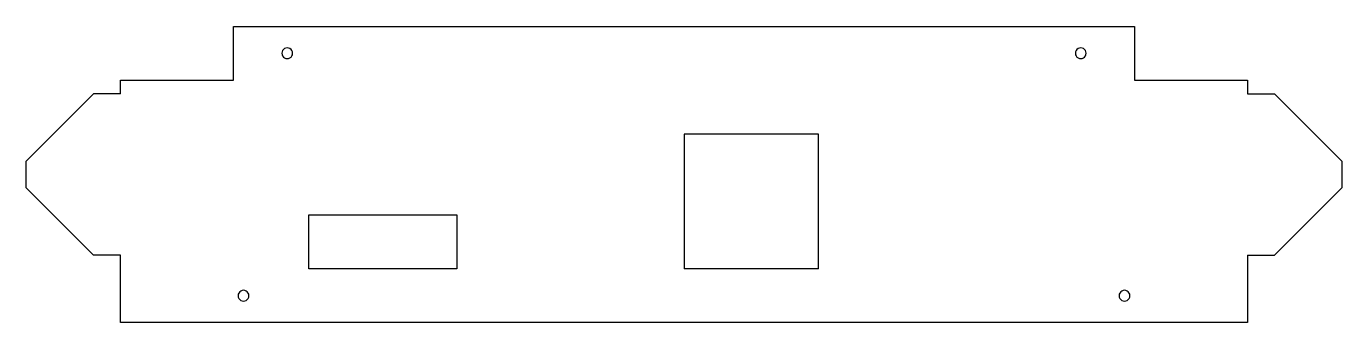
# Model space of a CAD drawing. Header units: metres. Extents: x -2789 to -2300, y 1903 to 2013.
import ezdxf

# ---------------------------------------------------------------- set-up
doc = ezdxf.new("R2010")
doc.units = ezdxf.units.M

msp = doc.modelspace()

# ---------------------------------------------------------------- linework, layer by layer
at = {"layer": 'GROUP0'}
for p, q in [((-2712.19, 2012.96, 0), (-2377.19, 2012.96, 0)), ((-2712.19, 1992.96, 0), (-2712.19, 2012.96, 0)), ((-2377.19, 2012.96, 0), (-2377.19, 1992.96, 0)), ((-2692.19, 2004.96, 0), (-2692.71, 2004.89, 0)), ((-2691.67, 2004.89, 0), (-2692.19, 2004.96, 0)), ((-2397.19, 2004.96, 0), (-2397.71, 2004.89, 0)), ((-2396.67, 2004.89, 0), (-2397.19, 2004.96, 0)), ((-2694.12, 2003.47, 0), (-2694.19, 2002.96, 0)), ((-2694.19, 2002.96, 0), (-2694.12, 2002.44, 0)), ((-2693.92, 2003.96, 0), (-2694.12, 2003.47, 0)), ((-2694.12, 2002.44, 0), (-2693.92, 2001.96, 0)), ((-2693.6, 2004.37, 0), (-2693.92, 2003.96, 0)), ((-2693.92, 2001.96, 0), (-2693.6, 2001.54, 0)), ((-2693.19, 2004.69, 0), (-2693.6, 2004.37, 0)), ((-2693.6, 2001.54, 0), (-2693.19, 2001.22, 0)), ((-2692.71, 2004.89, 0), (-2693.19, 2004.69, 0)), ((-2693.19, 2001.22, 0), (-2692.71, 2001.02, 0)), ((-2692.71, 2001.02, 0), (-2692.19, 2000.96, 0)), ((-2692.19, 2000.96, 0), (-2691.67, 2001.02, 0)), ((-2691.19, 2004.69, 0), (-2691.67, 2004.89, 0)), ((-2691.67, 2001.02, 0), (-2691.19, 2001.22, 0)), ((-2690.78, 2004.37, 0), (-2691.19, 2004.69, 0)), ((-2691.19, 2001.22, 0), (-2690.78, 2001.54, 0)), ((-2690.46, 2003.96, 0), (-2690.78, 2004.37, 0)), ((-2690.78, 2001.54, 0), (-2690.46, 2001.96, 0)), ((-2690.26, 2003.47, 0), (-2690.46, 2003.96, 0)), ((-2690.46, 2001.96, 0), (-2690.26, 2002.44, 0)), ((-2690.19, 2002.96, 0), (-2690.26, 2003.47, 0)), ((-2690.26, 2002.44, 0), (-2690.19, 2002.96, 0)), ((-2399.12, 2003.47, 0), (-2399.19, 2002.96, 0)), ((-2399.19, 2002.96, 0), (-2399.12, 2002.44, 0)), ((-2398.92, 2003.96, 0), (-2399.12, 2003.47, 0)), ((-2399.12, 2002.44, 0), (-2398.92, 2001.96, 0)), ((-2398.6, 2004.37, 0), (-2398.92, 2003.96, 0)), ((-2398.92, 2001.96, 0), (-2398.6, 2001.54, 0)), ((-2398.19, 2004.69, 0), (-2398.6, 2004.37, 0)), ((-2398.6, 2001.54, 0), (-2398.19, 2001.22, 0)), ((-2397.71, 2004.89, 0), (-2398.19, 2004.69, 0)), ((-2398.19, 2001.22, 0), (-2397.71, 2001.02, 0)), ((-2397.71, 2001.02, 0), (-2397.19, 2000.96, 0)), ((-2397.19, 2000.96, 0), (-2396.67, 2001.02, 0)), ((-2396.19, 2004.69, 0), (-2396.67, 2004.89, 0)), ((-2396.67, 2001.02, 0), (-2396.19, 2001.22, 0)), ((-2395.78, 2004.37, 0), (-2396.19, 2004.69, 0)), ((-2396.19, 2001.22, 0), (-2395.78, 2001.54, 0)), ((-2395.46, 2003.96, 0), (-2395.78, 2004.37, 0)), ((-2395.78, 2001.54, 0), (-2395.46, 2001.96, 0)), ((-2395.26, 2003.47, 0), (-2395.46, 2003.96, 0)), ((-2395.46, 2001.96, 0), (-2395.26, 2002.44, 0)), ((-2395.19, 2002.96, 0), (-2395.26, 2003.47, 0)), ((-2395.26, 2002.44, 0), (-2395.19, 2002.96, 0)), ((-2754.19, 1992.96, 0), (-2712.19, 1992.96, 0)), ((-2754.19, 1987.96, 0), (-2754.19, 1992.96, 0)), ((-2377.19, 1992.96, 0), (-2335.19, 1992.96, 0)), ((-2335.19, 1992.96, 0), (-2335.19, 1987.96, 0)), ((-2789.19, 1962.96, 0), (-2764.19, 1987.96, 0)), ((-2754.19, 1987.96, 0), (-2764.19, 1987.96, 0)), ((-2335.19, 1987.96, 0), (-2325.19, 1987.96, 0)), ((-2325.19, 1987.96, 0), (-2300.19, 1962.96, 0)), ((-2494.69, 1972.96, 0), (-2544.69, 1972.96, 0)), ((-2544.69, 1972.96, 0), (-2544.69, 1922.96, 0)), ((-2494.69, 1922.96, 0), (-2494.69, 1972.96, 0)), ((-2789.19, 1952.96, 0), (-2789.19, 1962.96, 0)), ((-2300.19, 1962.96, 0), (-2300.19, 1952.96, 0)), ((-2764.19, 1927.96, 0), (-2789.19, 1952.96, 0)), ((-2300.19, 1952.96, 0), (-2325.19, 1927.96, 0)), ((-2684.19, 1922.96, 0), (-2684.19, 1942.96, 0)), ((-2684.19, 1942.96, 0), (-2629.19, 1942.96, 0)), ((-2629.19, 1942.96, 0), (-2629.19, 1922.96, 0)), ((-2754.19, 1927.96, 0), (-2764.19, 1927.96, 0)), ((-2754.19, 1902.96, 0), (-2754.19, 1927.96, 0)), ((-2335.19, 1927.96, 0), (-2335.19, 1902.96, 0)), ((-2335.19, 1927.96, 0), (-2325.19, 1927.96, 0)), ((-2629.19, 1922.96, 0), (-2684.19, 1922.96, 0)), ((-2494.69, 1922.96, 0), (-2544.69, 1922.96, 0)), ((-2710.37, 1913.47, 0), (-2710.44, 1912.96, 0)), ((-2710.44, 1912.96, 0), (-2710.37, 1912.44, 0)), ((-2710.17, 1913.96, 0), (-2710.37, 1913.47, 0)), ((-2710.37, 1912.44, 0), (-2710.17, 1911.96, 0)), ((-2709.85, 1914.37, 0), (-2710.17, 1913.96, 0)), ((-2709.44, 1914.69, 0), (-2709.85, 1914.37, 0)), ((-2708.96, 1914.89, 0), (-2709.44, 1914.69, 0)), ((-2708.44, 1914.96, 0), (-2708.96, 1914.89, 0)), ((-2707.92, 1914.89, 0), (-2708.44, 1914.96, 0)), ((-2707.44, 1914.69, 0), (-2707.92, 1914.89, 0)), ((-2707.03, 1914.37, 0), (-2707.44, 1914.69, 0)), ((-2706.71, 1913.96, 0), (-2707.03, 1914.37, 0)), ((-2706.51, 1913.47, 0), (-2706.71, 1913.96, 0)), ((-2706.71, 1911.96, 0), (-2706.51, 1912.44, 0)), ((-2706.44, 1912.96, 0), (-2706.51, 1913.47, 0)), ((-2706.51, 1912.44, 0), (-2706.44, 1912.96, 0)), ((-2382.87, 1913.47, 0), (-2382.94, 1912.96, 0)), ((-2382.94, 1912.96, 0), (-2382.87, 1912.44, 0)), ((-2382.67, 1913.96, 0), (-2382.87, 1913.47, 0)), ((-2382.87, 1912.44, 0), (-2382.67, 1911.96, 0)), ((-2382.35, 1914.37, 0), (-2382.67, 1913.96, 0)), ((-2381.94, 1914.69, 0), (-2382.35, 1914.37, 0)), ((-2381.46, 1914.89, 0), (-2381.94, 1914.69, 0)), ((-2380.94, 1914.96, 0), (-2381.46, 1914.89, 0)), ((-2380.42, 1914.89, 0), (-2380.94, 1914.96, 0)), ((-2379.94, 1914.69, 0), (-2380.42, 1914.89, 0)), ((-2379.53, 1914.37, 0), (-2379.94, 1914.69, 0)), ((-2379.21, 1913.96, 0), (-2379.53, 1914.37, 0)), ((-2379.01, 1913.47, 0), (-2379.21, 1913.96, 0)), ((-2379.21, 1911.96, 0), (-2379.01, 1912.44, 0)), ((-2378.94, 1912.96, 0), (-2379.01, 1913.47, 0)), ((-2379.01, 1912.44, 0), (-2378.94, 1912.96, 0)), ((-2710.17, 1911.96, 0), (-2709.85, 1911.54, 0)), ((-2709.85, 1911.54, 0), (-2709.44, 1911.22, 0)), ((-2709.44, 1911.22, 0), (-2708.96, 1911.02, 0)), ((-2708.96, 1911.02, 0), (-2708.44, 1910.96, 0)), ((-2708.44, 1910.96, 0), (-2707.92, 1911.02, 0)), ((-2707.92, 1911.02, 0), (-2707.44, 1911.22, 0)), ((-2707.44, 1911.22, 0), (-2707.03, 1911.54, 0)), ((-2707.03, 1911.54, 0), (-2706.71, 1911.96, 0)), ((-2382.67, 1911.96, 0), (-2382.35, 1911.54)), ((-2382.35, 1911.54), (-2381.94, 1911.22, 0)), ((-2381.94, 1911.22, 0), (-2381.46, 1911.02, 0)), ((-2381.46, 1911.02, 0), (-2380.94, 1910.96, 0)), ((-2380.94, 1910.96, 0), (-2380.42, 1911.02, 0)), ((-2380.42, 1911.02, 0), (-2379.94, 1911.22, 0)), ((-2379.94, 1911.22, 0), (-2379.53, 1911.54, 0)), ((-2379.53, 1911.54, 0), (-2379.21, 1911.96, 0)), ((-2335.19, 1902.96, 0), (-2754.19, 1902.96, 0))]:
    msp.add_line(p, q, dxfattribs=at)

doc.saveas('drawing.dxf')
